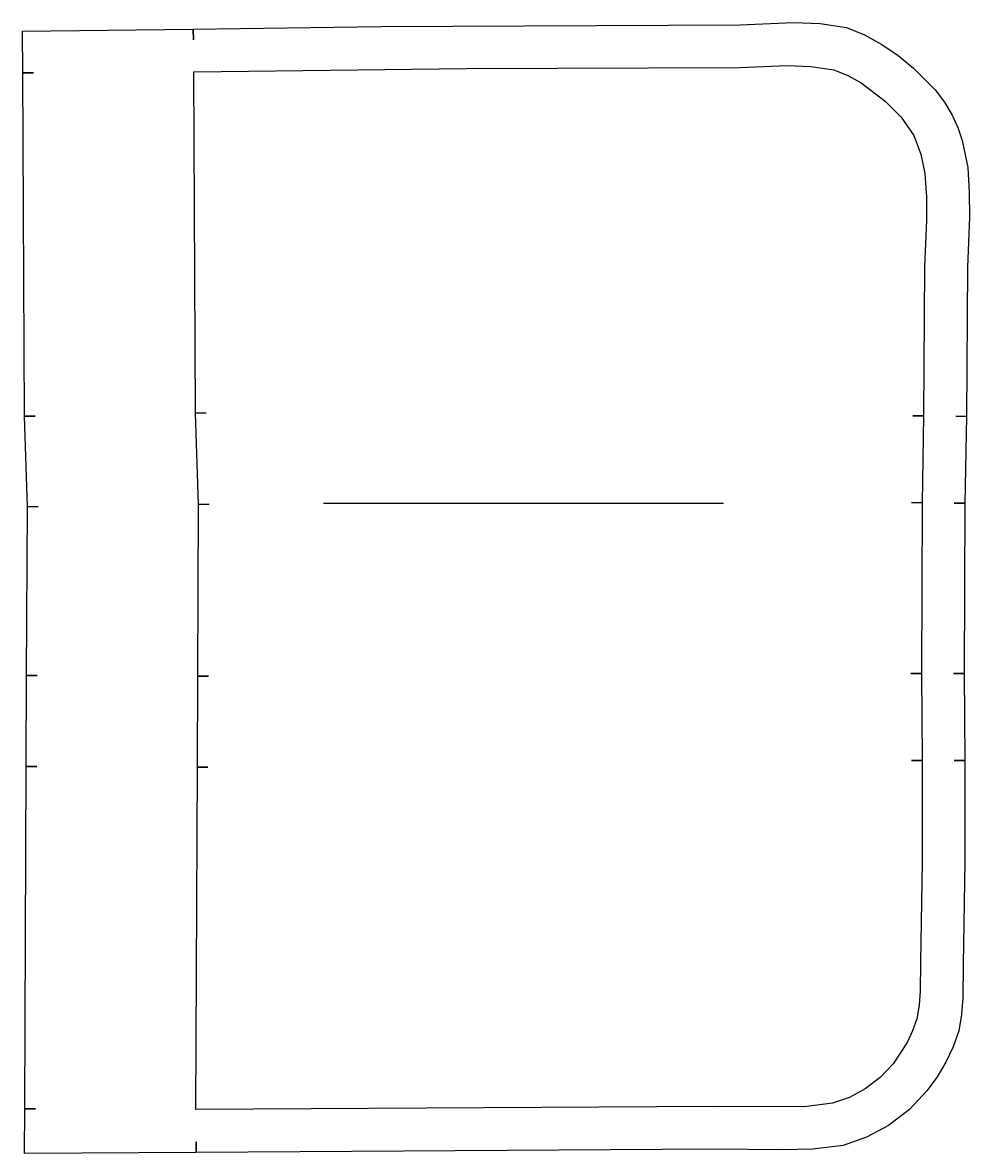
# Model space of a CAD drawing. Header units: inches. Extents: x 0 to 8.7, y 0 to 10.4.
import ezdxf

# ---------------------------------------------------------------- set-up
doc = ezdxf.new("R2010")
doc.units = ezdxf.units.IN

msp = doc.modelspace()

# ---------------------------------------------------------------- linework, layer by layer
at = {"layer": 'T001L001'}
for points in [[(0.018, 0), (0.019, 0.41), (0.118, 0.409), (0.019, 0.41), (0.033, 3.562), (0.131, 3.562), (0.033, 3.562), (0.037, 4.399), (0.135, 4.399), (0.037, 4.399), (0.044, 5.951), (0.142, 5.953), (0.044, 5.951), (0.017, 6.784), (0.115, 6.786), (0.017, 6.784), (0.001, 9.945), (0.1, 9.946), (0.001, 9.945), (0, 10.327), (1.571, 10.348), (1.573, 10.25), (1.571, 10.348), (3.3, 10.372), (6.6, 10.388), (7.095, 10.407), (7.34, 10.399), (7.581, 10.362), (7.749, 10.296), (7.908, 10.207), (8.059, 10.103), (8.2, 9.987), (8.398, 9.787), (8.483, 9.675), (8.556, 9.556), (8.607, 9.441), (8.647, 9.321), (8.698, 9.074), (8.712, 8.845), (8.713, 8.616), (8.695, 8.156), (8.686, 6.783), (8.588, 6.784), (8.686, 6.783), (8.672, 5.983), (8.574, 5.984), (8.672, 5.983), (8.665, 4.418), (8.567, 4.418), (8.665, 4.418), (8.672, 3.617), (8.573, 3.617), (8.672, 3.617), (8.671, 2.68), (8.657, 1.742), (8.653, 1.432), (8.641, 1.278), (8.615, 1.127), (8.563, 0.981), (8.496, 0.84), (8.417, 0.706), (8.326, 0.579), (8.161, 0.404), (7.969, 0.258), (7.767, 0.149), (7.55, 0.073), (7.27, 0.038), (6.986, 0.033), (6.364, 0.038), (1.597, 0.009), (1.596, 0.107), (1.597, 0.009), (0.018, 0)], [(1.594, 0.403), (1.608, 3.554), (1.706, 3.554), (1.608, 3.554), (1.612, 4.392), (1.71, 4.392), (1.612, 4.392), (1.619, 5.973), (1.717, 5.975), (1.619, 5.973), (1.592, 6.813), (1.69, 6.815), (1.592, 6.813), (1.576, 9.953), (4.086, 9.984), (6.596, 9.994), (7.035, 10.012), (7.253, 10.004), (7.466, 9.971), (7.595, 9.921), (7.716, 9.853), (7.939, 9.685), (8.084, 9.537), (8.201, 9.367), (8.267, 9.197), (8.304, 9.018), (8.317, 8.804), (8.318, 8.589), (8.301, 8.158), (8.292, 6.788), (8.194, 6.789), (8.292, 6.788), (8.279, 5.988), (8.18, 5.989), (8.279, 5.988), (8.272, 4.417), (8.173, 4.417), (8.272, 4.417), (8.278, 3.617), (8.18, 3.617), (8.278, 3.617), (8.278, 2.687), (8.263, 1.757), (8.26, 1.495), (8.25, 1.365), (8.228, 1.237), (8.189, 1.127), (8.139, 1.021), (8.011, 0.825), (7.891, 0.699), (7.753, 0.593), (7.609, 0.515), (7.454, 0.461), (7.216, 0.431), (6.974, 0.427), (6.364, 0.432), (1.594, 0.403)], [(2.769, 5.983), (6.449, 5.983)]]:
    msp.add_lwpolyline(points, dxfattribs=at)

doc.saveas('drawing.dxf')
